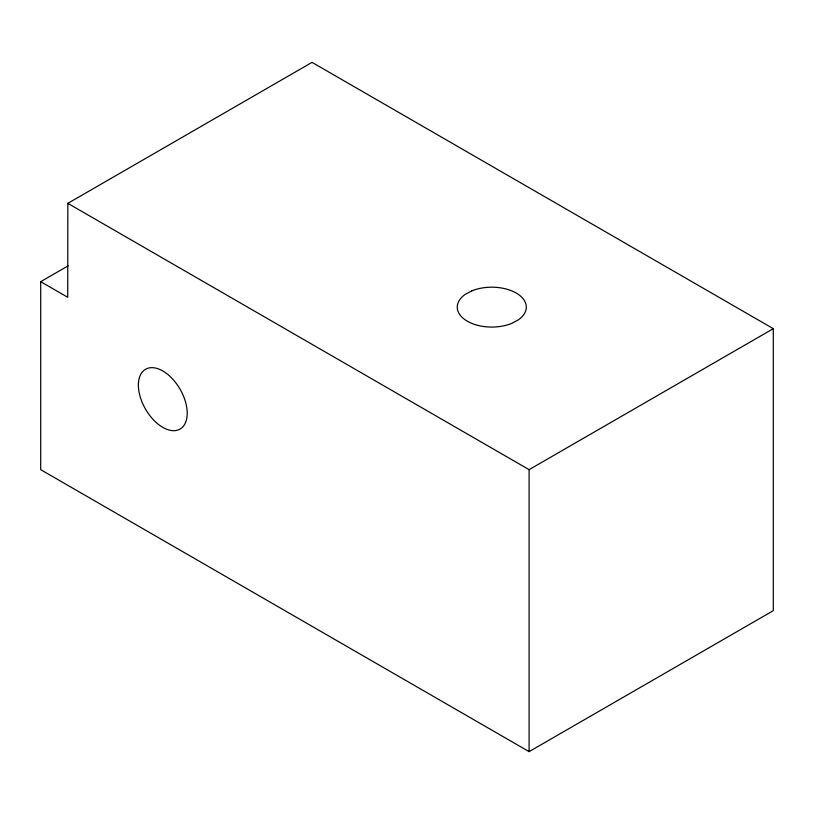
<?xml version="1.0" encoding="UTF-8"?>
<svg xmlns="http://www.w3.org/2000/svg" width="814" height="814" viewBox="0 0 814 814"><rect width="100%" height="100%" fill="white"/><g stroke="black" fill="none" stroke-linecap="round" stroke-linejoin="round"><path stroke-width="1.22" d="M67.837 203.347L67.725 297.273L40.7 281.675L40.7 469.668L529.1 751.637L773.3 610.653L773.3 328.673L312.037 62.363L67.837 203.347L529.1 469.658L773.3 328.673M40.7 281.675L68.203 265.802M529.1 469.658L529.1 751.637M471.835 290.852L465.221 294.383A34.534 19.943 0 0 0 466.442 320.675A34.534 19.943 0 0 0 511.731 323.402L518.355 319.861A34.534 19.943 0 0 0 517.124 293.579A34.534 19.943 0 0 0 471.835 290.852M138.38 385.073A34.534 19.943 60 0 0 175.01 430.637A34.534 19.943 60 0 0 175.01 381.797A34.534 19.943 60 0 0 138.38 385.073"/></g></svg>
